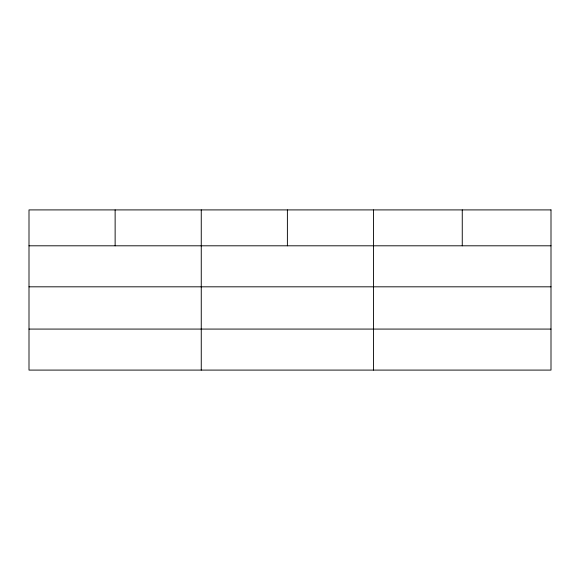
<?xml version="1.0" encoding="UTF-8"?>
<svg xmlns="http://www.w3.org/2000/svg" width="580" height="580" viewBox="0 0 580 580"><rect width="100%" height="100%" fill="white"/><g stroke="black" fill="none" stroke-linecap="round" stroke-linejoin="round"><path stroke-width="0.87" d="M29 245.804L551 245.804M29 286.817L551 286.817M29 329.077L551 329.077M462.26 209.909L462.26 245.804M373.52 209.909L373.52 370.091M287.39 209.909L287.39 245.804M201.26 209.909L201.26 370.091M115.13 209.909L115.13 245.804M551 209.909L29 209.909L29 370.091L551 370.091L551 209.909"/></g></svg>
